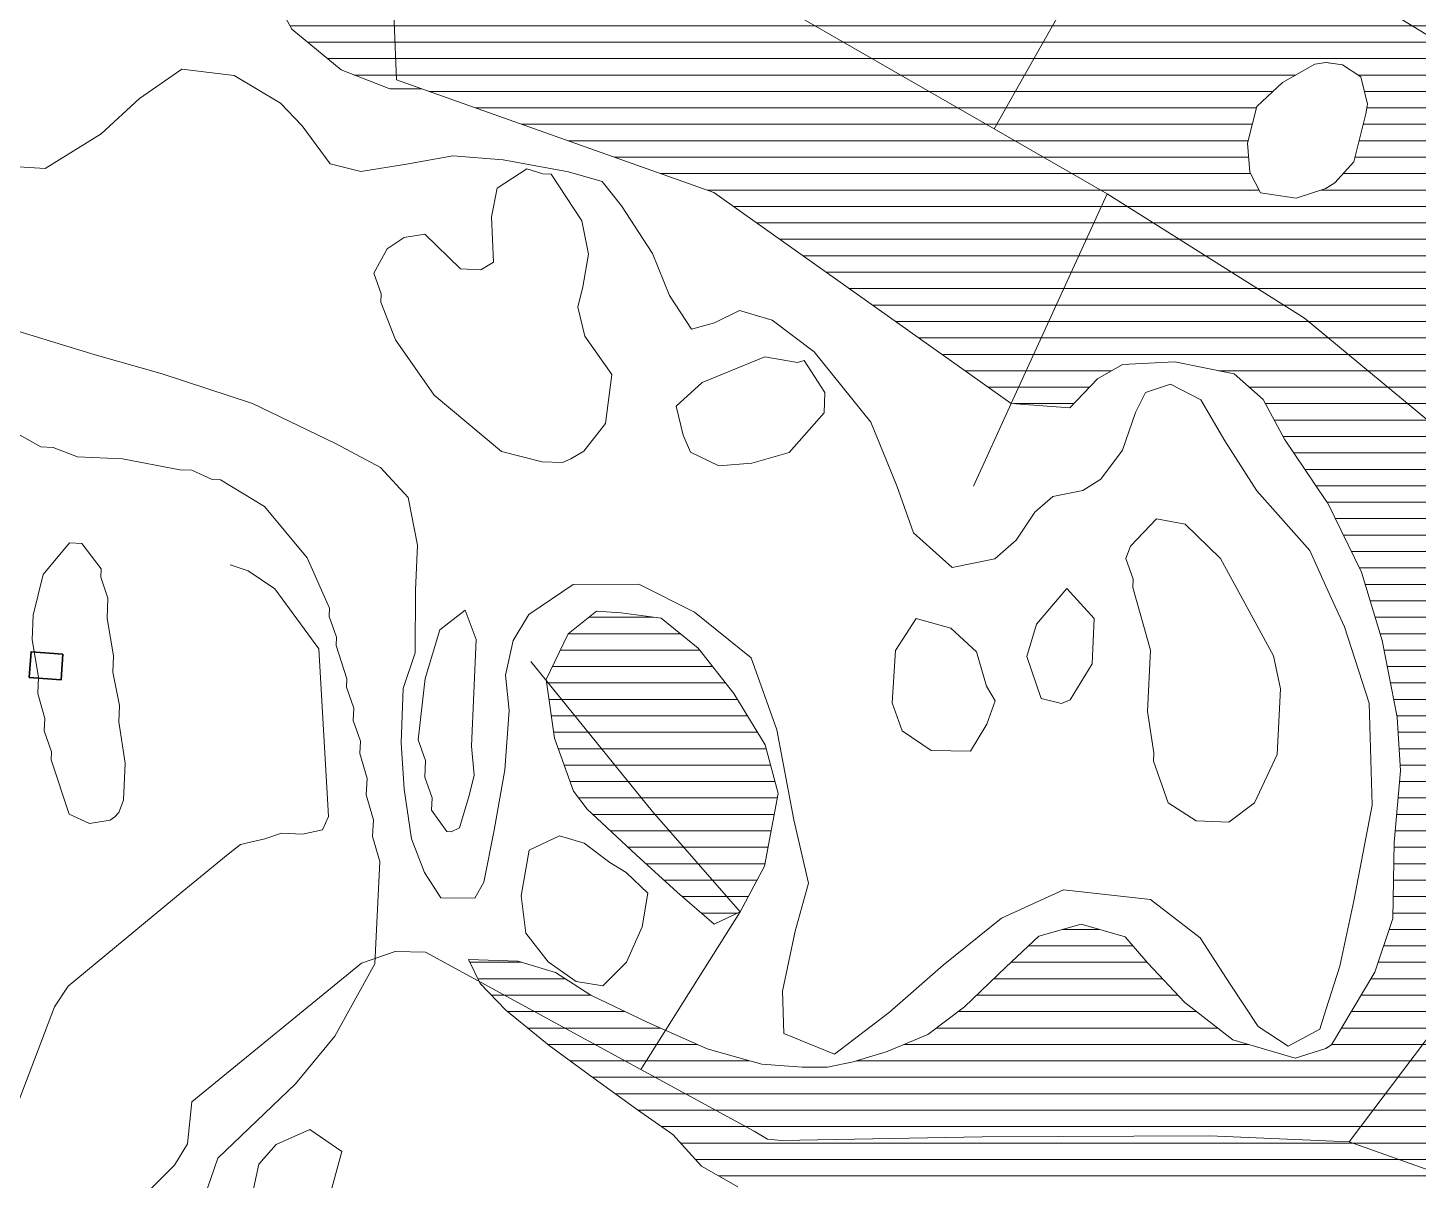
# Model space of a CAD drawing. Header units: millimetres. Extents: x 396621004 to 402046651, y 6785344214 to 6789799943.
# Drawn here: x 399555109 to 399893474, y 6786336521 to 6786617060 of the extents above; entities that cross this region are included whole.
import ezdxf

# ---------------------------------------------------------------- set-up
doc = ezdxf.new("R2010")
doc.units = ezdxf.units.MM
doc.header["$MEASUREMENT"] = 0
for name, color, linetype, lineweight in [('02 Korkeuskayrat_Kynä_nro__2', 8, 'Continuous', 15), ('02 Rakennelmat_Kynä_nro__7', 7, 'Continuous', 35), ('02 Suot_Kynä_nro__101', 252, 'Continuous', 15)]:
    doc.layers.add(name, color=color, linetype=linetype, lineweight=lineweight)
for name, color, linetype, lineweight, true_color in [('02 Maaston rajat_Kynä_nro__82', 7, 'Continuous', 20, 0xaaaaaa), ('02 Suot_Kynä_nro__102', 7, 'Continuous', 15, 0xcccccc), ('02 Vesialueet_Kynä_nro__105', 7, 'Continuous', 15, 0xcae6ff)]:
    doc.layers.add(name, color=color, linetype=linetype, lineweight=lineweight, true_color=true_color)
pattern_1 = [(0, (1245072124.6, 6788065563.7), (0, 4000), [])]

msp = doc.modelspace()

# ---------------------------------------------------------------- hatches: boundary and pattern name
at = {"layer": '02 Suot_Kynä_nro__102', "linetype": 'Continuous', "lineweight": 15, "true_color": 0xcccccc}
h = msp.add_hatch(dxfattribs=at)
h.set_pattern_fill('KAJO___suo', color=254, style=0, pattern_type=2)
h.set_pattern_definition(pattern_1)
h.paths.add_polyline_path([(399612561.95, 6786653933.16), (399610894.09, 6786640730.14), (399612780.96, 6786628917.44), (399619401.85, 6786616694.64), (399631346.42, 6786606822.38), (399643215.18, 6786602201.32), (399650973.25, 6786602171.32), (399722076.28, 6786576975.55), (399794442.84, 6786525613.8), (399808661.76, 6786524523.55), (399815392.16, 6786531565.16), (399821507.65, 6786535125.98), (399834286.15, 6786535736.12), (399848698.81, 6786532785.44), (399855766.15, 6786526564.02), (399860963.47, 6786516891.81), (399871038.01, 6786501948.39), (399871038.01, 6786577975.78), (399863802.2, 6786575595.24), (399855083.84, 6786576865.53), (399852489.4, 6786581946.69), (399851958.71, 6786588968.3), (399854241.49, 6786597910.34), (399860424.36, 6786603721.67), (399868325.64, 6786608222.7), (399871038.01, 6786608592.79), (399871038.01, 6786682289.65), (399869403.85, 6786682739.75), (399861721.59, 6786684980.26), (399852708.41, 6786684760.21), (399844116.41, 6786682029.59), (399837411.28, 6786675728.15), (399829627.93, 6786666716.08), (399822804.87, 6786656673.79), (399817321.15, 6786649332.11), (399808872.35, 6786643090.68), (399803060.11, 6786641270.26), (399793794.23, 6786641060.21), (399786069.85, 6786642050.44), (399779423.68, 6786645511.23), (399780215.5, 6786654743.34), (399785850.84, 6786667076.17), (399791907.36, 6786676638.35), (399796186.51, 6786685520.39), (399800246.65, 6786695392.64), (399801468.07, 6786702364.24), (399799387.45, 6786707935.51), (399791233.48, 6786711186.26), (399784755.78, 6786711886.42), (399774883.4, 6786708195.57), (399768220.39, 6786706725.24), (399741458.83, 6786716197.4), (399688213.68, 6786724929.4), (399679748.03, 6786722148.77), (399671375.04, 6786718657.97), (399659430.48, 6786712526.56), (399646390.85, 6786703674.54), (399632045.58, 6786693112.12), (399621625.67, 6786679919.1), (399615139.55, 6786664365.55)])
h = msp.add_hatch(dxfattribs=at)
h.set_pattern_fill('KAJO___suo', color=254, style=0, pattern_type=2)
h.set_pattern_definition(pattern_1)
h.paths.add_polyline_path([(399873177.59, 6786579306.09), (399871038.01, 6786577975.78), (399871038.01, 6786501948.39), (399871484.46, 6786501308.24), (399879714.25, 6786484544.41), (399884700.98, 6786467870.59), (399888365.22, 6786449246.33), (399889207.57, 6786436213.35), (399887666.06, 6786418749.35), (399887337.55, 6786400245.12), (399882923.62, 6786387132.12), (399872360.51, 6786369438.07), (399871038.01, 6786368587.88), (399871038.01, 6786331989.51), (399872208.88, 6786332669.66), (399884583.05, 6786336290.49), (399895584.18, 6786335950.41), (399908514.31, 6786333549.86), (399918942.64, 6786330969.27), (399929050.88, 6786326158.17), (399937095.35, 6786319406.63), (399944356.43, 6786311674.86), (399950589.85, 6786302972.87), (399953293.8, 6786301172.46), (399957328.67, 6786300712.35), (399961195.07, 6786302972.87), (399963966.41, 6786305283.4), (399967546.41, 6786310874.68), (399968818.37, 6786324107.7), (399967832.82, 6786331689.44), (399968237.14, 6786340531.46), (399971101.15, 6786349713.56), (399975498.23, 6786358595.59), (399981950.65, 6786366357.37), (399986718.37, 6786370148.24), (399991519.79, 6786371748.6), (399998140.68, 6786375299.41), (400002916.82, 6786383901.38), (400004753.15, 6786394853.89), (400005595.51, 6786405586.34), (400005182.75, 6786416608.87), (400004424.64, 6786432142.42), (400005662.9, 6786447866.02), (400005898.75, 6786463369.56), (400007608.73, 6786478072.93), (400008400.54, 6786487305.04), (400005629.2, 6786494646.72), (399999656.92, 6786503838.82), (399990281.53, 6786515881.58), (399985774.94, 6786523783.38), (399977065.01, 6786533305.56), (399967091.54, 6786542367.64), (399960605.42, 6786551079.63), (399953605.47, 6786559051.45), (399948113.33, 6786567473.38), (399945434.64, 6786577815.75), (399942477.98, 6786587417.94), (399937246.97, 6786596079.92), (399928815.02, 6786606352.27), (399923095.44, 6786615534.37), (399917291.63, 6786629977.68), (399914090.68, 6786639579.88), (399909937.88, 6786650712.42), (399903249.6, 6786660934.76), (399896148.56, 6786665905.9), (399886629.97, 6786673457.63), (399879815.33, 6786679669.05), (399876134.25, 6786680879.32), (399871038.01, 6786682289.65), (399871038.01, 6786608592.79), (399875072.89, 6786608022.66), (399879486.82, 6786605131.99), (399881154.67, 6786598450.47), (399880708.23, 6786596089.93), (399877835.8, 6786584417.26)])
h.paths.add_polyline_path([(399898347.1, 6786490295.72), (399897740.61, 6786491546.01), (399897824.84, 6786492676.27), (399898018.59, 6786495076.82), (399898422.91, 6786500087.96), (399898844.09, 6786502748.57), (399899138.91, 6786503788.81), (399899383.2, 6786505049.1), (399899635.9, 6786506449.42), (399900023.39, 6786507769.72), (399901000.52, 6786510250.29), (399901379.57, 6786511350.54), (399901817.6, 6786512450.79), (399902558.87, 6786514601.28), (399902718.92, 6786515721.54), (399902811.57, 6786516851.8), (399903064.28, 6786519172.33), (399903291.72, 6786520292.59), (399903872.94, 6786521302.82), (399904900.61, 6786521722.91), (399907545.6, 6786521942.96), (399908632.24, 6786522203.02), (399909735.72, 6786522683.13), (399910856.05, 6786523373.29), (399912094.31, 6786523843.4), (399913399.95, 6786524163.47), (399914545.55, 6786524293.5), (399916963.11, 6786524313.51), (399920223.01, 6786524193.48), (399922834.31, 6786524053.45), (399924106.26, 6786523953.42), (399925302.4, 6786523793.39), (399927610.45, 6786523393.29), (399928722.36, 6786523093.23), (399929851.11, 6786522153.01), (399930626.08, 6786521092.77), (399931384.19, 6786519962.51), (399931940.15, 6786518932.27), (399932496.1, 6786517892.04), (399933397.42, 6786516751.78), (399934500.9, 6786516311.67), (399935579.11, 6786516511.72), (399936733.14, 6786517621.97), (399937794.5, 6786518462.17), (399938864.29, 6786518452.16), (399939976.2, 6786518222.11), (399941037.56, 6786517281.9), (399942098.93, 6786516271.67), (399942916.01, 6786515001.38), (399943387.73, 6786513761.09), (399944381.7, 6786510270.29), (399944929.23, 6786509090.02), (399945687.35, 6786507889.75), (399946656.06, 6786505829.28), (399947641.61, 6786504759.03), (399948542.93, 6786503618.77), (399949857, 6786501458.28), (399950615.12, 6786500258), (399950960.48, 6786499237.77), (399951364.81, 6786498067.5), (399952257.71, 6786495867), (399952788.39, 6786494546.7), (399953479.12, 6786493356.42), (399954439.4, 6786492146.15), (399956242.04, 6786489795.61), (399957008.58, 6786488675.35), (399957556.11, 6786487495.08), (399957817.24, 6786486404.83), (399958095.21, 6786485394.6), (399958078.37, 6786484254.34), (399957994.13, 6786483204.1), (399957404.48, 6786482113.85), (399956402.08, 6786481053.61), (399955601.85, 6786479983.36), (399955231.21, 6786478873.11), (399954927.96, 6786477692.84), (399955113.28, 6786476472.56), (399955947.21, 6786475412.32), (399957084.39, 6786474542.12), (399958204.72, 6786474312.07), (399961590.98, 6786473111.79), (399963882.18, 6786472501.65), (399966291.31, 6786471531.43), (399967394.79, 6786471091.33), (399968481.43, 6786470511.2), (399970713.66, 6786469120.88), (399974933.85, 6786466870.36), (399977123.97, 6786465770.11), (399978151.64, 6786465330.01), (399979314.09, 6786464749.88), (399980333.34, 6786464169.75), (399981546.32, 6786463359.56), (399982725.62, 6786462129.28), (399984174.47, 6786459888.77), (399984806.23, 6786458838.53), (399985362.18, 6786457798.29), (399986170.84, 6786455467.76), (399986431.97, 6786454307.49), (399986701.53, 6786453297.26), (399986836.3, 6786452217.01), (399986878.42, 6786450086.52), (399987063.74, 6786448936.26), (399987021.62, 6786446525.71), (399986920.54, 6786445325.43), (399986617.29, 6786444145.16), (399985926.56, 6786441784.62), (399985193.71, 6786439644.14), (399984292.4, 6786437293.6), (399983786.98, 6786436273.36), (399983205.76, 6786435183.11), (399981815.88, 6786432882.59), (399981083.03, 6786431732.33), (399979937.43, 6786430762.1), (399978732.86, 6786429861.9), (399977376.68, 6786429751.87), (399973678.75, 6786429691.86), (399970132.44, 6786429691.86), (399968843.64, 6786429651.85), (399967647.5, 6786428831.66), (399965844.86, 6786426771.19), (399964918.27, 6786425780.96), (399963865.33, 6786425080.8), (399962686.04, 6786424530.68), (399961489.9, 6786424630.7), (399960394.84, 6786425210.83), (399959274.51, 6786425380.87), (399958187.87, 6786425110.81), (399957067.54, 6786424410.65), (399955921.94, 6786424290.62), (399954810.04, 6786424590.69), (399953816.06, 6786425450.89), (399953335.92, 6786426561.14), (399953159.02, 6786428841.66), (399952603.07, 6786429881.9), (399951693.33, 6786430952.15), (399949730.65, 6786432952.6), (399948677.7, 6786434032.85), (399947700.57, 6786435103.1), (399946698.17, 6786435963.29), (399945662.08, 6786436263.36), (399944659.68, 6786435273.14), (399944070.03, 6786434182.89), (399943345.61, 6786433032.62), (399941753.56, 6786430892.13), (399941037.56, 6786429881.9), (399939731.91, 6786428741.64), (399938367.3, 6786428461.58), (399937280.67, 6786429111.73), (399936253, 6786429621.84), (399935191.63, 6786430562.06), (399934711.49, 6786431592.29), (399934382.97, 6786432822.57), (399934037.61, 6786433842.81), (399932976.24, 6786434783.02), (399931956.99, 6786435363.16), (399931131.49, 6786436563.43), (399930642.92, 6786437593.67), (399930466.03, 6786438963.98), (399930744.01, 6786441564.57), (399930920.9, 6786442824.86), (399931291.54, 6786444005.13), (399931729.56, 6786445035.37), (399932647.72, 6786447585.95), (399933228.95, 6786448676.2), (399934104.99, 6786449816.46), (399934762.03, 6786450966.73), (399934913.65, 6786452026.97), (399934804.15, 6786453237.24), (399934534.59, 6786454327.49), (399934121.84, 6786455427.75), (399933111.02, 6786457848.3), (399932226.55, 6786461039.03), (399931670.59, 6786462079.27), (399930533.42, 6786462949.47), (399929337.28, 6786463969.7), (399925251.86, 6786467990.62), (399924257.89, 6786468850.82), (399922101.46, 6786471221.36), (399921056.94, 6786472301.61), (399920012.43, 6786473441.87), (399917788.61, 6786475822.41), (399915682.73, 6786477912.89), (399913635.81, 6786479923.35), (399912633.41, 6786480703.53), (399911538.35, 6786481223.65), (399909289.27, 6786483244.11), (399905052.23, 6786486214.79), (399902828.42, 6786487735.14), (399900655.15, 6786488905.4), (399899509.55, 6786489705.59)], flags=0)
h = msp.add_hatch(dxfattribs=at)
h.set_pattern_fill('KAJO___suo', color=254, style=0, pattern_type=2)
h.set_pattern_definition(pattern_1)
h.paths.add_polyline_path([(399734543.11, 6786442514.79), (399726928.24, 6786455007.65), (399718260.42, 6786466030.17), (399709238.82, 6786473321.84), (399699518.06, 6786474622.14), (399693528.93, 6786475052.24), (399686596.37, 6786469520.97), (399681247.42, 6786458428.43), (399683302.76, 6786444105.16), (399687902.01, 6786431202.2), (399691271.43, 6786426841.21), (399703182.3, 6786415718.66), (399713155.76, 6786406656.59), (399722168.94, 6786398864.81), (399728503.44, 6786401875.49), (399734366.21, 6786412998.04), (399737676.66, 6786430662.08)])
h = msp.add_hatch(dxfattribs=at)
h.set_pattern_fill('KAJO___suo', color=254, style=0, pattern_type=2)
h.set_pattern_definition(pattern_1)
h.paths.add_polyline_path([(399794072.21, 6786330089.07), (399804534.23, 6786328518.71), (399819932.45, 6786325037.92), (399830284.97, 6786319966.76), (399842027.37, 6786319596.67), (399854561.59, 6786320206.81), (399862479.71, 6786325468.01), (399871038.01, 6786331989.51), (399871038.01, 6786368587.88), (399863507.38, 6786366217.34), (399848378.71, 6786370688.36), (399836661.58, 6786379810.45), (399827698.94, 6786389342.63), (399822147.84, 6786395764.1), (399811483.65, 6786398844.8), (399801139.55, 6786395914.13), (399793145.62, 6786388412.41), (399783079.5, 6786378720.2), (399774116.86, 6786371988.66), (399764219.21, 6786367837.71), (399755964.15, 6786365347.14), (399749739.16, 6786364026.84), (399743581.56, 6786364046.84), (399733709.18, 6786364767), (399727888.52, 6786366367.37), (399720458.96, 6786368467.85), (399705658.82, 6786375109.37), (399692105.36, 6786381540.84), (399683521.78, 6786387062.11), (399674348.55, 6786389842.74), (399662353.44, 6786390212.83), (399665175.32, 6786384371.49), (399671476.13, 6786377930.02), (399681963.42, 6786369348.05), (399692964.56, 6786361246.2), (399703493.97, 6786353664.46), (399712060.7, 6786347643.09), (399719069.08, 6786339921.32), (399727922.21, 6786334900.17), (399738603.25, 6786332309.58), (399754363.68, 6786332319.58), (399764421.37, 6786334009.97), (399780139.68, 6786332529.63)])

# ---------------------------------------------------------------- linework, layer by layer
at = {"layer": '02 Korkeuskayrat_Kynä_nro__2', "color": 8, "linetype": 'Continuous', "lineweight": 15, "flags": 128}
for points in [[(399840561.68, 6786526474), (399833207.93, 6786530284.87), (399827126.14, 6786528294.42), (399824666.47, 6786523383.29), (399821541.34, 6786514251.2), (399816242.94, 6786507219.59), (399811871.13, 6786504398.95), (399804559.5, 6786502948.62), (399800145.57, 6786499127.74), (399795613.71, 6786492306.18), (399790416.39, 6786487765.14), (399780072.3, 6786485694.67), (399770663.21, 6786494096.59), (399766628.34, 6786505539.21), (399760260.15, 6786521072.76), (399746453.98, 6786538176.68), (399736261.51, 6786545858.43), (399728343.39, 6786548198.97), (399722219.48, 6786545198.28), (399716651.53, 6786543677.94), (399711235.2, 6786551919.82), (399707149.78, 6786562102.15), (399699619.15, 6786573684.8), (399694859.85, 6786579636.16), (399686697.45, 6786581986.7), (399670802.24, 6786584897.37), (399658579.7, 6786585917.6), (399647241.63, 6786583887.13), (399636156.26, 6786582096.73), (399628718.28, 6786583907.14), (399621844.68, 6786593209.27), (399616571.55, 6786598690.52), (399605334.56, 6786605412.06), (399592631.87, 6786606952.41), (399582329.89, 6786599870.79), (399572971.35, 6786591248.82), (399559358.92, 6786582806.89), (399548880.05, 6786583497.05)], [(399546538.31, 6786545038.25), (399571505.65, 6786537486.52), (399587830.46, 6786532795.45), (399609799.03, 6786525613.8), (399630167.13, 6786515751.55), (399640940.82, 6786510040.24), (399647645.96, 6786502748.57), (399649920.31, 6786491135.92), (399649465.44, 6786480143.4), (399649339.09, 6786464879.91), (399646483.51, 6786456237.93), (399645935.98, 6786442984.9), (399646719.37, 6786431692.32), (399648479.89, 6786419599.55), (399651647.13, 6786411457.69), (399655639.89, 6786405276.27), (399663894.95, 6786405186.25), (399666059.8, 6786409097.15), (399668586.86, 6786421760.04), (399671189.73, 6786436423.4), (399672284.79, 6786450896.71), (399671391.89, 6786459448.67), (399673236.64, 6786467880.59), (399677001.96, 6786474232.05), (399687809.35, 6786481543.72), (399703830.91, 6786481623.74), (399717316.99, 6786474802.18), (399731123.15, 6786463709.64), (399737407.11, 6786446175.63), (399741509.37, 6786424220.61), (399745123.06, 6786408797.08), (399741888.43, 6786397164.42), (399738788.57, 6786382521.07), (399739117.09, 6786372248.72), (399751415.44, 6786367227.57), (399764850.97, 6786377429.9), (399777840.06, 6786388902.53), (399792067.4, 6786400325.14), (399807120.26, 6786407206.71), (399828288.59, 6786404816.17), (399840418.48, 6786395544.05), (399847713.25, 6786384221.46), (399854544.74, 6786373929.1), (399861856.36, 6786369118), (399869530.2, 6786373298.96), (399871038.01, 6786378010.03)], [(399871038.01, 6786481133.63), (399867078.95, 6786489815.61), (399854165.68, 6786504378.94), (399846407.61, 6786516471.71), (399840561.68, 6786526474)], [(399550480.52, 6786519392.38), (399558289.13, 6786515031.38), (399561279.49, 6786514891.35), (399567184.38, 6786512620.83), (399578177.09, 6786512120.72), (399592067.49, 6786509480.11), (399595066.27, 6786509340.08), (399599968.77, 6786507109.57), (399601965.14, 6786507019.55), (399612679.88, 6786500518.06), (399623116.63, 6786488025.2), (399628566.66, 6786475762.4), (399628474, 6786473761.94), (399630242.94, 6786468680.78), (399630150.28, 6786466680.32), (399632778.42, 6786458548.46), (399632685.76, 6786456558), (399634454.71, 6786451466.84), (399634319.93, 6786448466.15), (399636088.87, 6786443384.99), (399635945.67, 6786440384.3), (399637672.49, 6786434302.91), (399637487.18, 6786430302), (399639214, 6786424220.61), (399639028.68, 6786420219.69), (399640747.08, 6786414138.3), (399639601.48, 6786389162.59), (399629788.07, 6786371588.57), (399620244.21, 6786360015.92), (399601392.34, 6786341861.76), (399597938.7, 6786332009.51)], [(399871038.01, 6786378010.03), (399874415.85, 6786388612.46), (399877827.38, 6786404496.09), (399882291.85, 6786427841.43), (399881559, 6786452657.11), (399875569.87, 6786471191.35), (399871038.01, 6786481133.63)]]:
    msp.add_lwpolyline(points, dxfattribs=at)
for points in [[(399642591.84, 6786563222.41), (399639315.08, 6786557361.07), (399641084.02, 6786552279.9), (399640991.37, 6786550279.45), (399644579.79, 6786541107.35), (399653972.03, 6786527654.27), (399670355.8, 6786513891.12), (399680261.87, 6786511430.56), (399685257.02, 6786511200.51), (399687295.52, 6786512110.71), (399690386.95, 6786513971.14), (399695702.2, 6786520732.69), (399697252.13, 6786532675.42), (399690673.36, 6786541987.55), (399688997.07, 6786549079.17), (399690218.48, 6786554030.3), (399691591.52, 6786561972.12), (399689957.35, 6786570053.97), (399682468.84, 6786581406.57), (399680472.46, 6786581506.59), (399676521.82, 6786582686.86), (399669302.86, 6786578015.79), (399667980.36, 6786571064.2), (399668477.35, 6786560031.68), (399665385.91, 6786558171.25), (399660390.76, 6786558401.3), (399651765.06, 6786566803.23), (399646727.79, 6786566033.05)], [(399714587.76, 6786517862.03), (399716407.24, 6786513781.1), (399723264, 6786510460.34), (399731300.05, 6786511090.48), (399740431.16, 6786513681.07), (399748879.96, 6786523303.27), (399749107.39, 6786528294.42), (399744053.27, 6786536036.19), (399742435.96, 6786535606.09), (399734492.57, 6786536976.4), (399719187.01, 6786530674.96), (399712911.48, 6786524953.65)], [(399847418.43, 6786423670.48), (399845422.05, 6786423760.5), (399839432.92, 6786424030.56), (399832618.29, 6786428351.55), (399829080.4, 6786438523.88), (399829173.06, 6786440524.34), (399827631.56, 6786450606.64), (399828322.28, 6786465590.07), (399824017.86, 6786480803.55), (399824110.52, 6786482804.01), (399822341.58, 6786487895.17), (399823478.75, 6786490845.85), (399829787.98, 6786497557.38), (399836737.39, 6786496237.08), (399845363.09, 6786487835.16), (399858293.21, 6786464209.76), (399859927.38, 6786456127.91), (399859194.53, 6786440144.25), (399853643.42, 6786428391.56)], [(399577225.23, 6786426061.03), (399576273.37, 6786424980.78), (399575136.2, 6786424160.59), (399570098.92, 6786423390.42), (399565188, 6786425610.92), (399560790.92, 6786438833.95), (399560883.58, 6786440834.41), (399559114.64, 6786445915.57), (399559249.42, 6786448916.26), (399557531.01, 6786454997.65), (399557716.33, 6786458998.56), (399556132.71, 6786468080.64), (399556402.26, 6786474072.01), (399558861.93, 6786483974.28), (399565221.7, 6786491686.04), (399568220.48, 6786491546.01), (399572937.65, 6786485324.59), (399572845, 6786483324.13), (399574613.94, 6786478242.97), (399574386.5, 6786473241.82), (399575970.13, 6786464159.74), (399575784.81, 6786460168.83), (399577418.97, 6786452086.98), (399577233.66, 6786448086.07), (399578775.16, 6786438003.76), (399578362.41, 6786429011.7)], [(399806699.08, 6786452567.09), (399801754.47, 6786453797.37), (399798216.58, 6786463969.7), (399800583.6, 6786471871.51), (399807987.88, 6786480543.49), (399814659.32, 6786473221.82), (399814153.9, 6786462239.3), (399808746, 6786453477.3)], [(399658099.56, 6786421349.95), (399660146.48, 6786422260.16), (399662513.49, 6786430151.96), (399663734.9, 6786435103.1), (399663061.02, 6786442144.71), (399664257.16, 6786468120.65), (399661578.48, 6786475252.28), (399655353.49, 6786470531.2), (399651807.18, 6786458678.49), (399650122.47, 6786443735.07), (399651891.42, 6786438653.91), (399651706.1, 6786434652.99), (399653475.04, 6786429571.83), (399653331.84, 6786426571.14), (399657105.58, 6786421389.96)], [(399785985.62, 6786465169.97), (399779718.51, 6786470941.3), (399771303.4, 6786473291.83), (399766232.43, 6786465500.05), (399765457.47, 6786452757.14), (399767925.56, 6786445895.57), (399774984.48, 6786441094.47), (399784486.23, 6786440944.43), (399788512.67, 6786447535.94), (399790500.63, 6786453217.24), (399788394.75, 6786456808.06)], [(399696780.42, 6786413828.23), (399690479.61, 6786418599.32), (399684541.02, 6786420339.72), (399677145.16, 6786416898.93), (399675182.48, 6786405716.37), (399676311.23, 6786396654.3), (399681778.11, 6786389662.7), (399688584.32, 6786384871.6), (399695053.59, 6786383851.37), (399700790.02, 6786389622.69), (399704647.99, 6786398224.66), (399705987.34, 6786406426.54), (399700688.93, 6786411407.68)], [(399631498.05, 6786343482.14), (399623739.97, 6786348843.36), (399615560.72, 6786345212.53), (399611332.11, 6786340401.43), (399610060.16, 6786334450.07), (399611829.1, 6786329368.91), (399620825.43, 6786328958.81), (399629088.92, 6786334580.1)]]:
    msp.add_lwpolyline(points, close=True, dxfattribs=at)
at = {"layer": '02 Maaston rajat_Kynä_nro__82', "color": 253, "linetype": 'Continuous', "lineweight": 20, "true_color": 0xaaaaaa, "flags": 128}
for points in [[(399688213.68, 6786724929.4), (399679748.03, 6786722148.77), (399671375.04, 6786718657.97), (399659430.48, 6786712526.56), (399646390.85, 6786703674.54), (399632045.58, 6786693112.12), (399621625.67, 6786679919.1), (399615139.55, 6786664365.55), (399612561.95, 6786653933.16), (399610894.09, 6786640730.14), (399612780.96, 6786628917.44), (399619401.85, 6786616694.64), (399631346.42, 6786606822.38), (399643215.18, 6786602201.32), (399650973.25, 6786602171.32)], [(399871038.01, 6786608592.79), (399868325.64, 6786608222.7), (399860424.36, 6786603721.67), (399854241.49, 6786597910.34), (399851958.71, 6786588968.3), (399852489.4, 6786581946.69), (399855083.84, 6786576865.53), (399863802.2, 6786575595.24), (399871038.01, 6786577975.78)], [(399881154.67, 6786598450.47), (399879486.82, 6786605131.99), (399875072.89, 6786608022.66), (399871038.01, 6786608592.79)], [(399871038.01, 6786577975.78), (399873177.59, 6786579306.09), (399877835.8, 6786584417.26), (399880708.23, 6786596089.93), (399881154.67, 6786598450.47)], [(399871038.01, 6786501948.39), (399860963.47, 6786516891.81), (399855766.15, 6786526564.02), (399848698.81, 6786532785.44), (399834286.15, 6786535736.12), (399821507.65, 6786535125.98), (399815392.16, 6786531565.16), (399808661.76, 6786524523.55), (399794442.84, 6786525613.8)], [(399871038.01, 6786368587.88), (399872360.51, 6786369438.07), (399882923.62, 6786387132.12), (399887337.55, 6786400245.12), (399887666.06, 6786418749.35), (399889207.57, 6786436213.35), (399888365.22, 6786449246.33), (399884700.98, 6786467870.59), (399879714.25, 6786484544.41), (399871484.46, 6786501308.24), (399871038.01, 6786501948.39)], [(399764219.21, 6786367837.71), (399774116.86, 6786371988.66), (399783079.5, 6786378720.2), (399793145.62, 6786388412.41), (399801139.55, 6786395914.13), (399811483.65, 6786398844.8), (399822147.84, 6786395764.1), (399827698.94, 6786389342.63), (399836661.58, 6786379810.45), (399848378.71, 6786370688.36), (399863507.38, 6786366217.34), (399871038.01, 6786368587.88)], [(399727922.21, 6786334900.17), (399719069.08, 6786339921.32), (399712060.7, 6786347643.09), (399703493.97, 6786353664.46), (399692964.56, 6786361246.2), (399681963.42, 6786369348.05), (399671476.13, 6786377930.02), (399665175.32, 6786384371.49), (399662353.44, 6786390212.83), (399674348.55, 6786389842.74), (399683521.78, 6786387062.11), (399692105.36, 6786381540.84), (399705658.82, 6786375109.37), (399720458.96, 6786368467.85)], [(399720458.96, 6786368467.85), (399727888.52, 6786366367.37), (399733709.18, 6786364767), (399743581.56, 6786364046.84), (399749739.16, 6786364026.84), (399755964.15, 6786365347.14), (399764219.21, 6786367837.71)]]:
    msp.add_lwpolyline(points, dxfattribs=at)
msp.add_lwpolyline([(399728503.44, 6786401875.49), (399734366.21, 6786412998.04), (399737676.66, 6786430662.08), (399734543.11, 6786442514.79), (399726928.24, 6786455007.65), (399718260.42, 6786466030.17), (399709238.82, 6786473321.84), (399699518.06, 6786474622.14), (399693528.93, 6786475052.24), (399686596.37, 6786469520.97), (399681247.42, 6786458428.43), (399683302.76, 6786444105.16), (399687902.01, 6786431202.2), (399691271.43, 6786426841.21), (399703182.3, 6786415718.66), (399713155.76, 6786406656.59), (399722168.94, 6786398864.81)], close=True, dxfattribs=at)
at = {"layer": '02 Rakennelmat_Kynä_nro__7', "color": 7, "linetype": 'Continuous', "lineweight": 35, "flags": 128}
for points in [[(399563671.77, 6786464569.84), (399563208.47, 6786458328.41), (399555450.4, 6786458908.54), (399555922.12, 6786465149.97)], [(399563671.77, 6786464569.84), (399555922.12, 6786465149.97), (399555450.4, 6786458908.54), (399563208.47, 6786458328.41)]]:
    msp.add_lwpolyline(points, close=True, dxfattribs=at)
at = {"layer": '02 Suot_Kynä_nro__101', "color": 252, "linetype": 'Continuous', "lineweight": 15, "flags": 128}
for points in [[(399870997.05, 6786502009.15), (399860963.47, 6786516891.81), (399855766.15, 6786526564.02), (399848698.81, 6786532785.44), (399834286.15, 6786535736.12), (399821507.65, 6786535125.98), (399815392.16, 6786531565.16), (399808661.76, 6786524523.55), (399794442.84, 6786525613.8), (399722076.28, 6786576975.55), (399650973.25, 6786602171.32), (399643215.18, 6786602201.32), (399631346.42, 6786606822.38), (399619401.85, 6786616694.64), (399612780.96, 6786628917.44)], [(399870997.05, 6786608587.2), (399868325.64, 6786608222.7), (399860424.36, 6786603721.67), (399854241.49, 6786597910.34), (399851958.71, 6786588968.3), (399852489.4, 6786581946.69), (399855083.84, 6786576865.53), (399863802.2, 6786575595.24), (399870997.05, 6786577962.3)], [(399871094.6, 6786578010.97), (399873177.59, 6786579306.09), (399877835.8, 6786584417.26), (399880708.23, 6786596089.93), (399881154.67, 6786598450.47), (399879486.82, 6786605131.99), (399875072.89, 6786608022.66), (399871094.6, 6786608584.79)], [(399871094.6, 6786368624.26), (399872360.51, 6786369438.07), (399882923.62, 6786387132.12), (399887337.55, 6786400245.12), (399887666.06, 6786418749.35), (399889207.57, 6786436213.35), (399888365.22, 6786449246.33), (399884700.98, 6786467870.59), (399879714.25, 6786484544.41), (399871484.46, 6786501308.24), (399871094.6, 6786501867.25)], [(399727922.21, 6786334900.17), (399719069.08, 6786339921.32), (399712060.7, 6786347643.09), (399703493.97, 6786353664.46), (399692964.56, 6786361246.2), (399681963.42, 6786369348.05), (399671476.13, 6786377930.02), (399665175.32, 6786384371.49), (399662353.44, 6786390212.83), (399674348.55, 6786389842.74), (399683521.78, 6786387062.11), (399692105.36, 6786381540.84), (399705658.82, 6786375109.37), (399720458.96, 6786368467.85), (399727888.52, 6786366367.37), (399733709.18, 6786364767), (399743581.56, 6786364046.84), (399749739.16, 6786364026.84), (399755964.15, 6786365347.14), (399764219.21, 6786367837.71), (399774116.86, 6786371988.66), (399783079.5, 6786378720.2), (399793145.62, 6786388412.41), (399801139.55, 6786395914.13), (399811483.65, 6786398844.8), (399822147.84, 6786395764.1), (399827698.94, 6786389342.63), (399836661.58, 6786379810.45), (399848378.71, 6786370688.36), (399863507.38, 6786366217.34), (399871016.06, 6786368580.97)]]:
    msp.add_lwpolyline(points, dxfattribs=at)
msp.add_lwpolyline([(399728503.44, 6786401875.49), (399722168.94, 6786398864.81), (399713155.76, 6786406656.59), (399703182.3, 6786415718.66), (399691271.43, 6786426841.21), (399687902.01, 6786431202.2), (399683302.76, 6786444105.16), (399681247.42, 6786458428.43), (399686596.37, 6786469520.97), (399693528.93, 6786475052.24), (399699518.06, 6786474622.14), (399709238.82, 6786473321.84), (399718260.42, 6786466030.17), (399726928.24, 6786455007.65), (399734543.11, 6786442514.79), (399737676.66, 6786430662.08), (399734366.21, 6786412998.04)], close=True, dxfattribs=at)
at = {"layer": '02 Vesialueet_Kynä_nro__105', "color": 254, "linetype": 'Continuous', "lineweight": 15, "true_color": 0xcae6ff}
for p, q in [((399790298.46, 6786592469.1), (399837411.28, 6786675728.15)), ((399701404.93, 6786643650.81), (399790298.46, 6786592469.1)), ((399790298.46, 6786592469.1), (399817759.18, 6786576655.48)), ((399817759.18, 6786576655.48), (399794442.84, 6786525613.8)), ((399871038.01, 6786542057.56), (399902718.92, 6786515721.54)), ((399794442.84, 6786525613.8), (399785252.77, 6786505489.2)), ((399704319.48, 6786363496.71), (399728503.44, 6786401875.49)), ((399876681.78, 6786345832.67), (399871038.01, 6786346082.73))]:
    msp.add_line(p, q, dxfattribs=at)
at = {"layer": '02 Vesialueet_Kynä_nro__105', "color": 254, "linetype": 'Continuous', "lineweight": 15, "true_color": 0xcae6ff, "flags": 128}
for points in [[(399650973.25, 6786602171.32), (399644815.65, 6786604361.82), (399642187.51, 6786670797.02)], [(399904900.61, 6786521722.91), (399906888.56, 6786534205.77), (399910653.88, 6786544058.02), (399910257.98, 6786552389.93), (399907890.96, 6786561031.91), (399907857.27, 6786567703.43), (399910257.98, 6786580016.25), (399910628.61, 6786586517.74), (399898633.5, 6786608772.83), (399896755.06, 6786614594.16), (399888019.85, 6786619985.39), (399885737.08, 6786625206.59)], [(399794442.84, 6786525613.8), (399722076.28, 6786576975.55), (399650973.25, 6786602171.32)], [(399817759.18, 6786576655.48), (399865798.58, 6786546408.56), (399871038.01, 6786542057.56)], [(399530668.37, 6786304393.19), (399543606.92, 6786336660.57), (399552771.72, 6786355454.87), (399561582.73, 6786378750.2), (399564968.99, 6786383741.35), (399592640.29, 6786406736.61), (399603885.71, 6786415928.71), (399606833.95, 6786418249.24), (399612764.11, 6786419619.55), (399616849.52, 6786420999.87), (399621945.76, 6786420729.81), (399626856.68, 6786421830.06), (399628254.99, 6786425060.8), (399625896.4, 6786465860.13), (399615198.51, 6786480483.48), (399608737.66, 6786484834.47), (399604382.7, 6786486314.81)], [(399728503.44, 6786401875.49), (399707023.43, 6786426381.1), (399677549.49, 6786462809.43)], [(399938367.3, 6786428461.58), (399936269.84, 6786421740.04), (399932091.77, 6786417459.06), (399926018.4, 6786407156.7), (399919077.41, 6786402025.53), (399876681.78, 6786345832.67)], [(399973072.25, 6786404326.06), (399973948.3, 6786382321.02), (399957699.31, 6786332559.64), (399955745.05, 6786328528.71), (399951693.33, 6786326658.29), (399928360.15, 6786329648.97), (399913905.37, 6786332649.66), (399876681.78, 6786345832.67)], [(399704319.48, 6786363496.71), (399651891.42, 6786392003.24), (399644520.83, 6786392233.29), (399636341.58, 6786389342.63), (399595024.15, 6786355574.9), (399593996.48, 6786345352.56), (399590820.81, 6786340211.39), (399584410.5, 6786333769.91), (399575447.87, 6786328158.63), (399564396.19, 6786320456.87), (399534290.49, 6786299922.17)], [(399871038.01, 6786346082.73), (399842793.91, 6786347333.02), (399787392.34, 6786347062.95), (399738544.29, 6786346192.76), (399735099.06, 6786346542.84), (399731914.97, 6786348493.28), (399704319.48, 6786363496.71)]]:
    msp.add_lwpolyline(points, dxfattribs=at)

doc.saveas('drawing.dxf')
